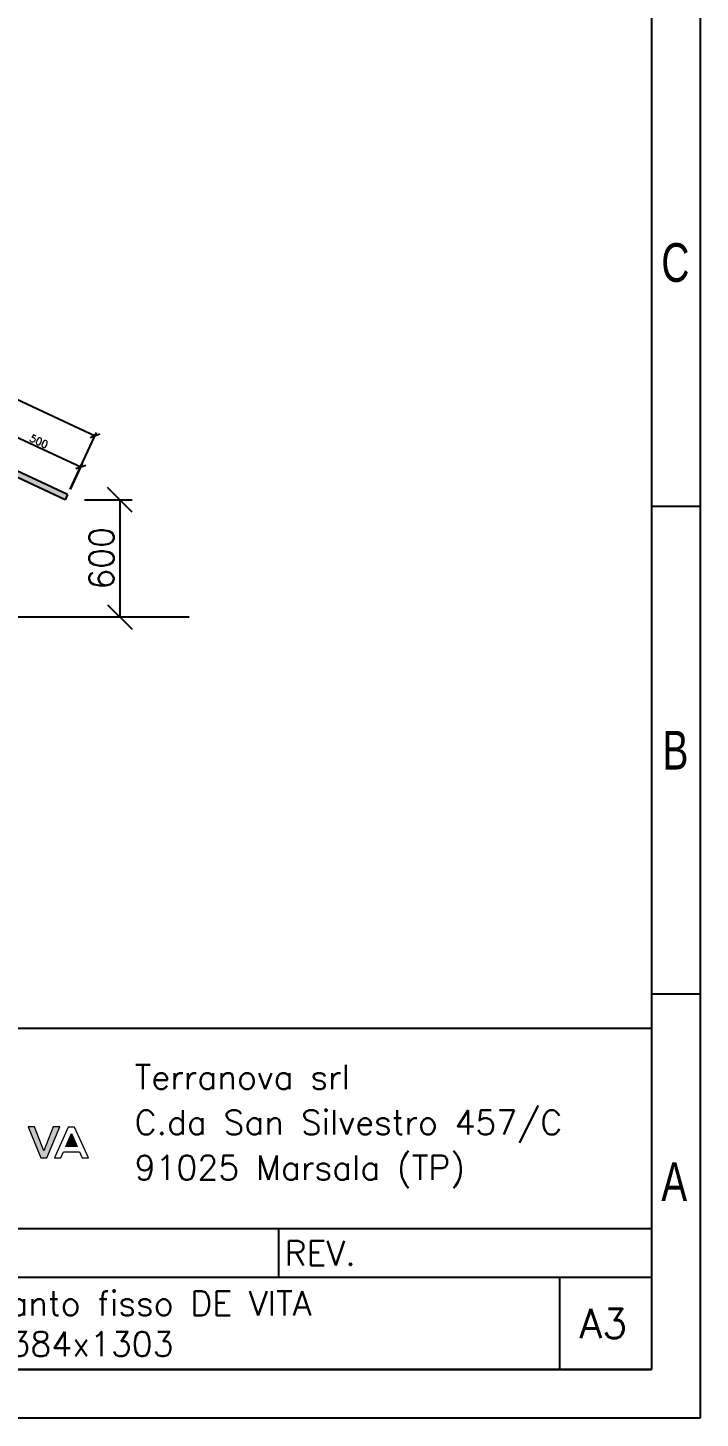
# Model space of a CAD drawing. Header units: millimetres. Extents: x -116399 to 112199, y -90759 to -31335.
# Drawn here: x 108754 to 112199, y -52981 to -45853 of the extents above; entities that cross this region are included whole.
import ezdxf

# ---------------------------------------------------------------- set-up
doc = ezdxf.new("R2010")
doc.units = ezdxf.units.MM
doc.layers.add('Livello 1', color=7, linetype='Continuous', lineweight=0)
doc.styles.add('Annotative', font='simplex.shx', dxfattribs={"height": 2.5})
doc.styles.add('Michele', font='simplex.shx', dxfattribs={"height": 2.5})
doc.styles.add('SLDTEXTSTYLE0', font='TXT', dxfattribs={"width": 0.75})
doc.dimstyles.new('Annotative', dxfattribs={"dimscale": 0, "dimtxt": 2.5, "dimasz": 2.5, "dimexe": 1.25, "dimexo": 2, "dimtad": 1, "dimtxsty": 'Annotative', "dimblk": 'OBLIQUE', "dimcen": 2.5, "dimazin": 3, "dimtfac": 1, "dimtmove": 0, "dimatfit": 3, "dimfxl": 1})

# ---------------------------------------------------------------- blocks, each defined once
blk = doc.blocks.new('1_50 TERRANOVA oriz A3')
at = {"layer": 'Livello 1'}
h = blk.add_hatch(color=252, dxfattribs=at)
edge = h.paths.add_edge_path()
edge.add_spline(control_points=[(16653.2, -13015.1), (16653.2, -13015.1), (16622.3, -13015.1), (16622.3, -13015.1), (16622.3, -13015.1), (16556.7, -12856.4), (16556.7, -12856.4), (16556.7, -12856.4), (16590, -12856.4), (16590, -12856.4), (16590, -12856.4), (16637.5, -12979.9), (16637.5, -12979.9), (16637.5, -12979.9), (16685.3, -12856.4), (16685.3, -12856.4), (16685.3, -12856.4), (16718.6, -12856.4), (16718.6, -12856.4), (16718.6, -12856.4), (16653.2, -13015.1), (16653.2, -13015.1)], knot_values=[0, 0, 0, 0, 1, 1, 1, 2, 2, 2, 3, 3, 3, 4, 4, 4, 5, 5, 5, 6, 6, 6, 7, 7, 7, 7], degree=3, periodic=0)
h = blk.add_hatch(color=252, dxfattribs=at)
edge = h.paths.add_edge_path()
edge.add_spline(control_points=[(16778.9, -12890.4), (16778.9, -12890.4), (16749.7, -12957.5), (16749.7, -12957.5), (16749.7, -12957.5), (16808.2, -12957.5), (16808.2, -12957.5), (16808.2, -12957.5), (16778.9, -12890.4), (16778.9, -12890.4)], knot_values=[0, 0, 0, 0, 1, 1, 1, 2, 2, 2, 3, 3, 3, 3], degree=3, periodic=0)
edge = h.paths.add_edge_path(flags=0)
at = {"color": 7, "linetype": 'Continuous'}
for p, q in [((20000, 0), (20000, -14350)), ((19750, -250), (19750, -14100)), ((19750, -9675), (20000, -9675)), ((19750, -12175), (20000, -12175)), ((19750, -14100), (250, -14100)), ((20000, -14350), (0, -14350))]:
    blk.add_line(p, q, dxfattribs=at)
for p, q in [((11000, -12350), (19750, -12350)), ((19750, -12350), (19750, -14100)), ((19750, -13379), (15250, -13379)), ((17841.7, -13629), (17841.7, -13379)), ((19750, -13629), (15250, -13629)), ((19279, -13629), (19279, -14100)), ((11000, -14100), (19750, -14100))]:
    blk.add_line(p, q)
at = {"layer": 'Livello 1'}
for points, knots in [([(16653.2, -13015.1), (16653.2, -13015.1), (16622.3, -13015.1), (16622.3, -13015.1), (16622.3, -13015.1), (16556.7, -12856.4), (16556.7, -12856.4), (16556.7, -12856.4), (16590, -12856.4), (16590, -12856.4), (16590, -12856.4), (16637.5, -12979.9), (16637.5, -12979.9), (16637.5, -12979.9), (16685.3, -12856.4), (16685.3, -12856.4), (16685.3, -12856.4), (16718.6, -12856.4), (16718.6, -12856.4), (16718.6, -12856.4), (16653.2, -13015.1), (16653.2, -13015.1)], [0, 0, 0, 0, 1, 1, 1, 2, 2, 2, 3, 3, 3, 4, 4, 4, 5, 5, 5, 6, 6, 6, 7, 7, 7, 7]), ([(16820.2, -12985.2), (16820.2, -12985.2), (16737.8, -12985.2), (16737.8, -12985.2), (16737.8, -12985.2), (16723.7, -13015.1), (16723.7, -13015.1), (16723.7, -13015.1), (16692, -13015.1), (16692, -13015.1), (16692, -13015.1), (16762.5, -12857.5), (16762.5, -12857.5), (16762.5, -12857.5), (16795, -12857.5), (16795, -12857.5), (16795, -12857.5), (16865.5, -13015.1), (16865.5, -13015.1), (16865.5, -13015.1), (16833.1, -13015.1), (16833.1, -13015.1), (16833.1, -13015.1), (16820.2, -12985.2), (16820.2, -12985.2)], [0, 0, 0, 0, 1, 1, 1, 2, 2, 2, 3, 3, 3, 4, 4, 4, 5, 5, 5, 6, 6, 6, 7, 7, 7, 8, 8, 8, 8]), ([(16778.9, -12890.4), (16778.9, -12890.4), (16749.7, -12957.5), (16749.7, -12957.5), (16749.7, -12957.5), (16808.2, -12957.5), (16808.2, -12957.5), (16808.2, -12957.5), (16778.9, -12890.4), (16778.9, -12890.4)], [0, 0, 0, 0, 1, 1, 1, 2, 2, 2, 3, 3, 3, 3])]:
    blk.add_open_spline(points, degree=3, knots=knots, dxfattribs=at)
at = {"style": 'Michele'}
for s, height, p in [('Terranova srl', 125, (17102.3, -12664)), ('C.da San Silvestro 457/C', 125, (17102.3, -12896.1)), ('91025 Marsala (TP)', 125, (17102.3, -13128.3)), ('REV.', 125, (17870.7, -13566.5)), ('A3', 150, (19382.4, -13939.5))]:
    blk.add_text(s, height=height, dxfattribs=at).set_placement(p)
at = {"color": 7, "linetype": 'Continuous', "char_height": 198.4, "attachment_point": 2, "style": 'SLDTEXTSTYLE0'}
for s, insert in [('C', (19872.9, -8326.4)), ('B', (19873.5, -10826.4)), ('A', (19867, -13038.9))]:
    blk.add_mtext(s, dxfattribs=dict(at, insert=insert))
blk = doc.blocks.new('_Oblique')
at = {"color": 0, "linetype": 'ByBlock', "lineweight": -2}
blk.add_line((-0.5, -0.5), (0.5, 0.5), dxfattribs=at)
blk = doc.blocks.new('*D411')
at = {"color": 8, "lineweight": -2}
for p, q in [((109045.1, -48273.1), (109287.8, -48273.1)), ((109225.3, -48273.1), (109225.3, -48872.9)), ((108978.5, -48872.9), (109287.8, -48872.9))]:
    blk.add_line(p, q, dxfattribs=at)
at = {"layer": 'Defpoints', "color": 0}
for p in [(108945.1, -48273.1), (108878.5, -48872.9), (109225.3, -48872.9)]:
    blk.add_point(p, dxfattribs=at)
at = {"color": 8, "lineweight": -2, "xscale": 125, "yscale": 125, "zscale": 125}
for p, rotation in [((109225.3, -48273.1), 90), ((109225.3, -48872.9), 270)]:
    blk.add_blockref('_Oblique', p, dxfattribs=dict(at, rotation=rotation))
at = {"insert": (109131.5, -48573), "char_height": 125, "attachment_point": 5, "rotation": 90, "style": 'Annotative'}
blk.add_mtext('600', dxfattribs=at)
blk = doc.blocks.new('pannello sezione')
h = blk.add_hatch(color=4)
h.dxf.hatch_style = 1
h.paths.add_polyline_path([(1192, 0), (-1192, 0), (-1192, -30), (1192, -30)])
at = {"color": 4, "linetype": 'Continuous', "lineweight": 25}
for p, q in [((1192, 0), (-1192, 0)), ((-1192, 0), (-1192, -30)), ((1192, -30), (-1192, -30)), ((1192, 0), (1192, -30))]:
    blk.add_line(p, q, dxfattribs=at)
blk = doc.blocks.new('*D403')
at = {"color": 8, "lineweight": -2}
for p, q in [((106809.8, -47211.2), (106945.7, -46919.7)), ((106937.8, -46936.7), (109098.4, -47944.2)), ((108970.4, -48218.7), (109106.3, -47927.2))]:
    blk.add_line(p, q, dxfattribs=at)
at = {"layer": 'Defpoints', "color": 0}
for p in [(106797.1, -47238.3), (109098.4, -47944.2), (108957.7, -48245.9)]:
    blk.add_point(p, dxfattribs=at)
at = {"color": 8, "lineweight": -2, "xscale": 37.5, "yscale": 37.5, "zscale": 37.5}
for p, rotation in [((106937.8, -46936.7), 154.9996608846983), ((109098.4, -47944.2), 334.9996608846983)]:
    blk.add_blockref('_Oblique', p, dxfattribs=dict(at, rotation=rotation))
at = {"insert": (108030, -47414.9), "char_height": 37.5, "attachment_point": 5, "rotation": 334.99966, "style": 'Annotative'}
blk.add_mtext('2384', dxfattribs=at)
blk = doc.blocks.new('*D404')
at = {"color": 8, "lineweight": -2}
for p, q in [((108518.7, -48008.1), (108580.4, -47875.8)), ((108572.5, -47892.8), (109025.6, -48104.1)), ((108971.9, -48219.4), (109033.5, -48087.1))]:
    blk.add_line(p, q, dxfattribs=at)
at = {"layer": 'Defpoints', "color": 0}
for p in [(108506, -48035.2), (109025.6, -48104.1), (108959.2, -48246.6)]:
    blk.add_point(p, dxfattribs=at)
at = {"color": 8, "lineweight": -2, "xscale": 37.5, "yscale": 37.5, "zscale": 37.5}
for p, rotation in [((108572.5, -47892.8), 154.9996608846983), ((109025.6, -48104.1), 334.9996608846983)]:
    blk.add_blockref('_Oblique', p, dxfattribs=dict(at, rotation=rotation))
at = {"insert": (108810.9, -47973), "char_height": 37.5, "attachment_point": 5, "rotation": 334.99966, "style": 'Annotative'}
blk.add_mtext('500', dxfattribs=at)

msp = doc.modelspace()

# ---------------------------------------------------------------- linework, layer by layer
msp.add_line((103928.301, -48872.919), (109580.91, -48872.919))

# ---------------------------------------------------------------- block references
msp.add_blockref('1_50 TERRANOVA oriz A3', (92198.878, -38630.77))
at = {"rotation": 334.9996608847015}
msp.add_blockref('pannello sezione', (107877.422, -47742.111), dxfattribs=at)

# ---------------------------------------------------------------- texts
at = {"insert": (107534.971, -52329.408), "char_height": 125, "width": 5036.24995, "attachment_point": 1, "style": 'Annotative'}
msp.add_mtext('         impianto fisso DE VITA\\P36 pannelli 2384x1303', dxfattribs=at)

# ---------------------------------------------------------------- dimensions: what is measured, and where the dimension line sits
for base, p1, p2, picture, middle in [((109098.422, -47944.185), (106797.106, -47238.344), (108957.738, -48245.878), '*D403', (108029.992, -47414.928)), ((109025.61, -48104.139), (108506.044, -48035.246), (108959.197, -48246.559), '*D404', (108810.919, -47972.993))]:
    dim = msp.add_linear_dim(base=base, p1=p1, p2=p2, angle=334.9996609, dimstyle='Annotative', override={"dimscale": 0, "dimtix": 0, "dimtofl": 1, "dimtmove": 0, "dimatfit": 3})
    dim.commit()
    dim.dimension.update_dxf_attribs({"geometry": picture, "text_midpoint": middle})
dim = msp.add_linear_dim(base=(109225.274, -48872.919), p1=(108945.059, -48273.067), p2=(108878.493, -48872.919), angle=90, text='600', dimstyle='Annotative', override={"dimscale": 0, "dimtix": 0, "dimtofl": 1, "dimtmove": 0, "dimatfit": 3})
dim.commit()
dim.dimension.update_dxf_attribs({"geometry": '*D411', "text_midpoint": (109131.524, -48572.993)})

doc.saveas('drawing.dxf')
